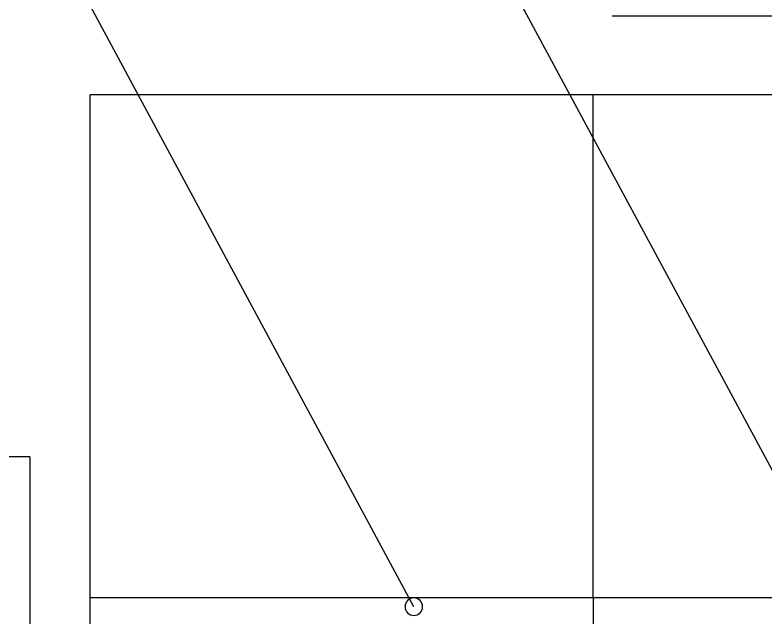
# Model space of a CAD drawing. Extents: x -747684 to -361709, y -438585 to -234743.
# Drawn here: x -373842 to -373095, y -242071 to -241471 of the extents above; entities that cross this region are included whole.
import ezdxf

# ---------------------------------------------------------------- set-up
doc = ezdxf.new("R2010")
doc.units = 0
doc.header["$LTSCALE"] = 100
doc.header["$MEASUREMENT"] = 0
doc.layers.get('0').update_dxf_attribs({"linetype": 'CONTINUOUS'})
doc.layers.add('2D', color=7, linetype='CONTINUOUS')
doc.layers.add('INSERT', color=7, linetype='CONTINUOUS')

msp = doc.modelspace()

# ---------------------------------------------------------------- linework, layer by layer
at = {"color": 7}
msp.add_line((-373248.32, -241472.03, 685.71), (-372811.75, -241472.03, 685.71), dxfattribs=at)
at = {"color": 9}
msp.add_line((-373827.14, -241910.6), (-373827.14, -243910.53), dxfattribs=at)
at = {"layer": '2D', "color": 8}
for p, q in [((-372267.14, -242050.53), (-373267.14, -242050.53)), ((-373267.14, -242050.53), (-373267.14, -243050.53))]:
    msp.add_line(p, q, dxfattribs=at)
at = {"layer": 'INSERT', "color": 2}
for p, q in [((-372802.49, -242456.48), (-373702.64, -240784.77)), ((-373445.49, -242059.48), (-373867.35, -241276.02))]:
    msp.add_line(p, q, dxfattribs=at)
at = {"layer": 'INSERT', "color": 7}
for p in [(-373767.14, -243950.6), (-371767.14, -241550.53)]:
    msp.add_line(p, (-373767.14, -241550.53), dxfattribs=at)
at = {"layer": 'INSERT', "color": 8}
for q in [(-373267.14, -241550.53), (-373767.14, -242050.53)]:
    msp.add_line((-373267.14, -242050.53), q, dxfattribs=at)
at = {"layer": 'INSERT', "color": 9}
msp.add_line((-373827.14, -241910.6), (-376267.14, -241910.6), dxfattribs=at)
at = {"layer": 'INSERT', "color": 2}
for start, end in [(0, 180), (180, 0)]:
    msp.add_arc((-373445.49, -242059.48), 8.75, start, end, dxfattribs=at)

doc.saveas('drawing.dxf')
